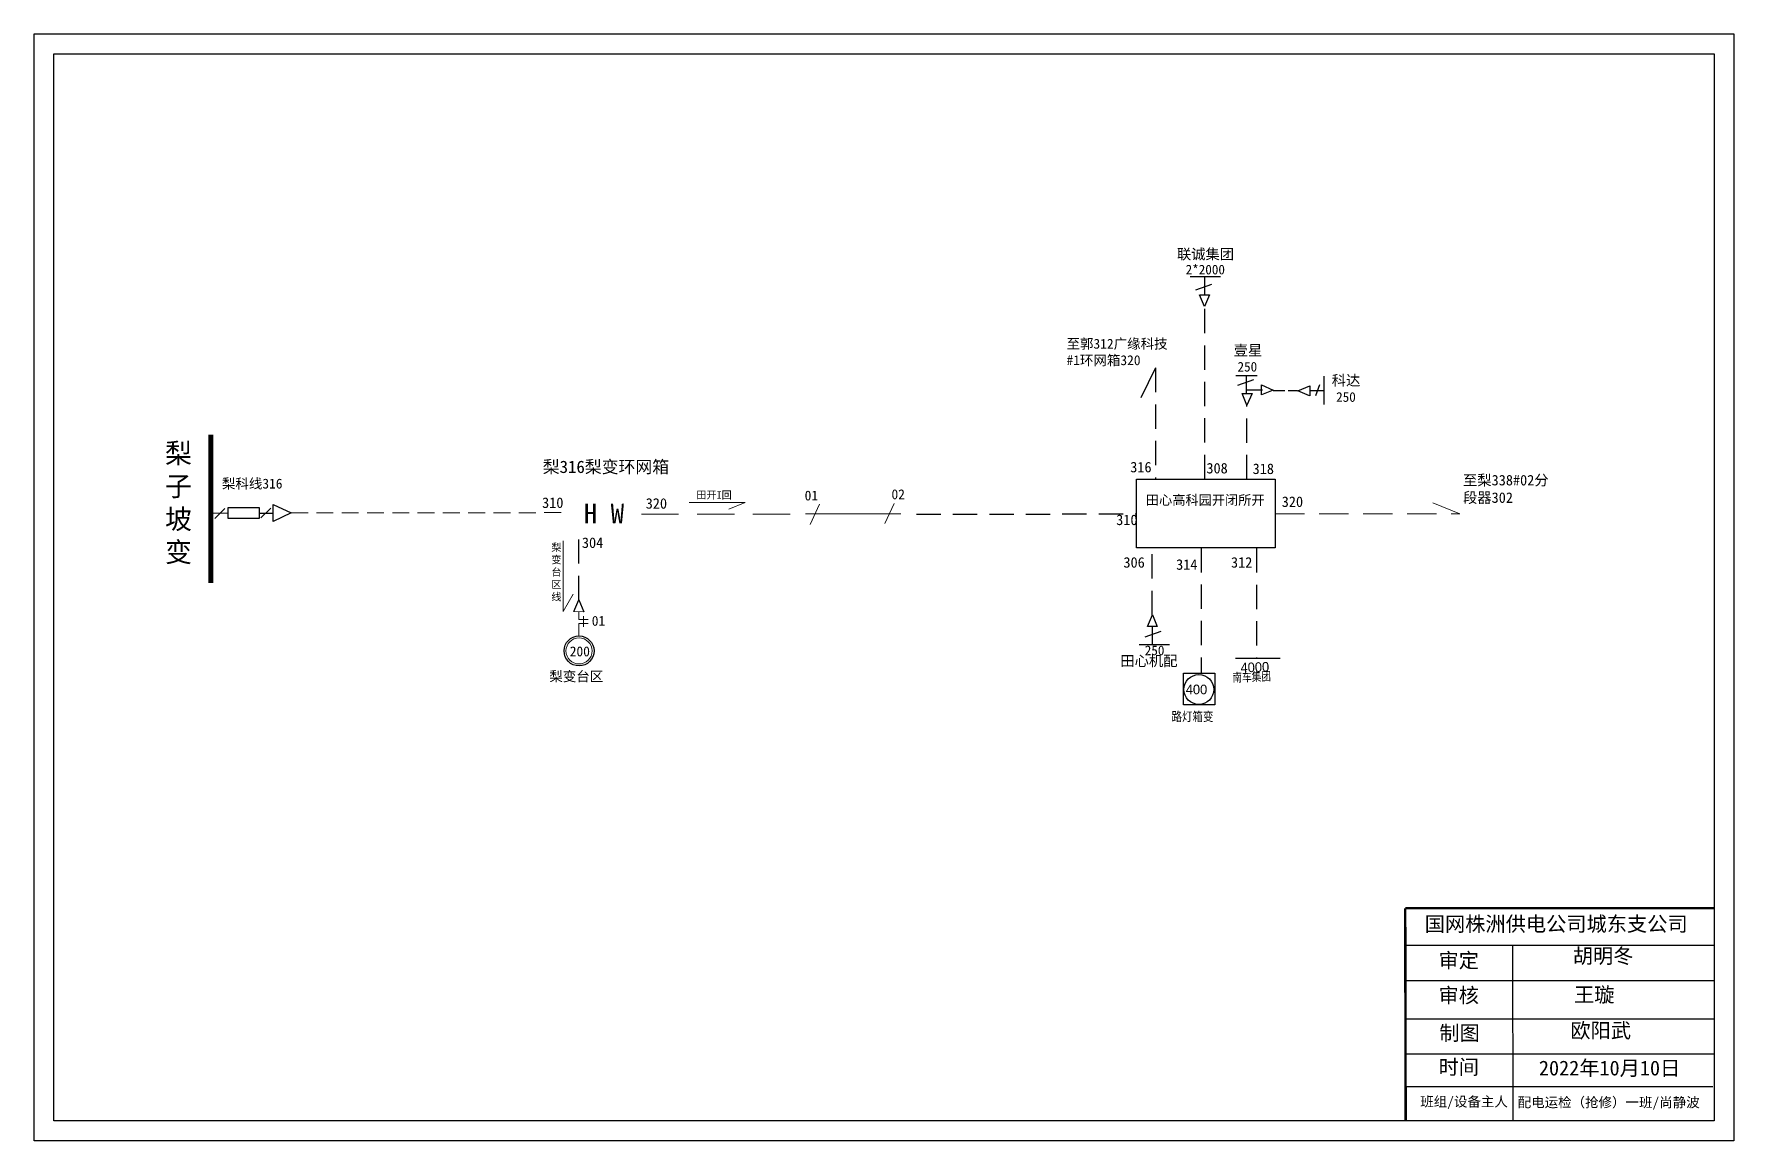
# Model space of a CAD drawing. Extents: x 0 to 344, y 0 to 224.
import ezdxf

# ---------------------------------------------------------------- set-up
doc = ezdxf.new("R2010")
doc.units = 0
doc.header["$LTSCALE"] = 0.774411
doc.linetypes.add('ACAD_ISO02W100', pattern=[15, 12, -3])
doc.linetypes.add('DASHED2', pattern=[9.525, 6.35, -3.175])
doc.layers.get('0').update_dxf_attribs({"linetype": 'CONTINUOUS'})
doc.styles.add('hztxt_txtstyle_0.00_0_0', font='', dxfattribs={"bigfont": 'hztxt.shx'})
doc.styles.add('SimSun_txtstyle_2.00_0_0', font='', dxfattribs={"height": 2})
doc.styles.add('SimSun_txtstyle_2.12_0_0', font='', dxfattribs={"height": 2.117839})
doc.styles.add('SimSun_txtstyle_200.00_0_0200', font='', dxfattribs={"height": 200})
doc.styles.add('SimSun_txtstyle_3.00_0_0', font='', dxfattribs={"height": 3})
doc.styles.add('SimSun_txtstyle_300.00_0_0300', font='simsun.ttc', dxfattribs={"height": 300})
doc.styles.get("Standard").update_dxf_attribs({"font": '', "height": 2.5})
doc.styles.add('字体', font='', dxfattribs={"height": 2.5})
doc.styles.add('宋体_txtstyle_1.50_0_0', font='SIMSUN.TTC', dxfattribs={"height": 1.5})
doc.styles.add('宋体_txtstyle_150.00_0_0150', font='SIMSUN.TTC', dxfattribs={"height": 150})
doc.styles.add('宋体_txtstyle_2.00_0_0', font='SIMSUN.TTC', dxfattribs={"height": 2})
doc.styles.add('宋体_txtstyle_2.50_0_0', font='SIMSUN.TTC', dxfattribs={"height": 2.5})
doc.styles.add('宋体_txtstyle_200.00_0_0200', font='SIMSUN.TTC', dxfattribs={"height": 200})
doc.styles.add('宋体_txtstyle_4.00_0_0', font='SIMSUN.TTC', dxfattribs={"height": 4})
doc.styles.add('楷体_GB2312_txtstyle_2.31_0_0', font='simkai_0.ttf', dxfattribs={"height": 2.31})
doc.styles.get('hztxt_txtstyle_0.00_0_0').set_extended_font_data('hztxt')
doc.styles.get('SimSun_txtstyle_2.00_0_0').set_extended_font_data('SimSun')
doc.styles.get('SimSun_txtstyle_2.12_0_0').set_extended_font_data('SimSun')
doc.styles.get('SimSun_txtstyle_200.00_0_0200').set_extended_font_data('SimSun')
doc.styles.get('SimSun_txtstyle_3.00_0_0').set_extended_font_data('SimSun')
doc.styles.get('Standard').set_extended_font_data('SimSun')
doc.styles.get('字体').set_extended_font_data('SimSun')

msp = doc.modelspace()

# ---------------------------------------------------------------- linework, layer by layer
at = {"linetype": 'Continuous'}
for p, q in [((-0.1, 224.19), (343.87, 224.19)), ((-0.1, 0.22), (-0.1, 224.19)), ((343.87, 224.19), (343.87, 0.22)), ((3.94, 220.14), (339.83, 220.14)), ((3.94, 4.27), (3.94, 220.14)), ((339.83, 220.14), (339.83, 4.27)), ((226.79, 156.62), (223.85, 150.57)), ((258.02, 152.99), (258.02, 151)), ((38.51, 128.17), (36.52, 126.19)), ((47.8, 128.26), (45.82, 126.29)), ((48.29, 125.56), (48.29, 129.01)), ((48.29, 129.01), (51.93, 127.28)), ((51.93, 127.28), (48.29, 125.56)), ((277.39, 39.81), (339.76, 39.81)), ((299.04, 39.8), (299.15, 4.27)), ((277.39, 32.71), (339.76, 32.71)), ((277.39, 24.96), (339.76, 24.96)), ((277.39, 17.86), (339.76, 17.86)), ((277.23, 11.23), (339.59, 11.23)), ((339.83, 4.27), (3.94, 4.27)), ((343.87, 0.22), (-0.1, 0.22))]:
    msp.add_line(p, q, dxfattribs=at)
at = {"color": 7, "linetype": 'Continuous'}
for p, q in [((239.96, 175.05), (233.82, 175.05)), ((238.18, 173.53), (234.94, 172.39)), ((236.78, 171.39), (236.78, 174.92)), ((236.73, 169.07), (235.75, 171.44)), ((235.76, 171.42), (237.76, 171.42)), ((237.76, 171.42), (236.73, 169.07)), ((247.38, 155.02), (243.07, 155.02)), ((245.25, 151.44), (245.25, 154.97)), ((260.98, 149.2), (260.98, 154.96)), ((246.65, 154.23), (243.41, 153.09)), ((245.32, 149.12), (244.34, 151.48)), ((244.36, 151.47), (246.35, 151.47)), ((245.3, 152.22), (248.44, 152.22)), ((246.35, 151.47), (245.32, 149.12)), ((250.63, 152.16), (248.26, 151.18)), ((248.28, 151.2), (248.28, 153.19)), ((248.28, 153.19), (250.63, 152.16)), ((250.66, 152.09), (253.01, 152.09)), ((253.66, 152.09), (255.49, 152.09)), ((255.65, 152.01), (258.02, 152.99)), ((258, 150.98), (255.65, 152.01)), ((258.11, 152.09), (259.54, 152.09)), ((259.28, 151.04), (260.07, 153.26)), ((259.54, 152.09), (260.85, 152.09)), ((109.14, 107.33), (110.17, 109.68)), ((110.17, 109.68), (111.15, 107.31)), ((225.18, 104.31), (226.2, 106.66)), ((226.2, 106.66), (227.18, 104.29)), ((224.75, 102.2), (227.99, 103.34)), ((227.17, 104.31), (225.18, 104.31)), ((226.15, 104.34), (226.15, 100.81)), ((223.54, 100.68), (229.68, 100.68)), ((252.02, 97.81), (242.98, 97.81))]:
    msp.add_line(p, q, dxfattribs=at)
at = {"linetype": 'DASHED2'}
for p, q in [((236.78, 134.14), (236.78, 168.71)), ((226.79, 156.62), (226.79, 134.09)), ((245.3, 134.1), (245.3, 149.19)), ((178.46, 127.06), (222.86, 127.08))]:
    msp.add_line(p, q, dxfattribs=at)
at = {"color": 7, "linetype": 'DASHED2', "lineweight": 0, "ltscale": 0.694048}
msp.add_line((51.93, 127.28), (107.42, 127.35), dxfattribs=at)
at = {"color": 7, "linetype": 'Continuous', "lineweight": 0, "ltscale": 0.844529}
for p, q in [((132.47, 129.38), (143.8, 129.38)), ((143.8, 129.38), (140.5, 128.02)), ((158.82, 129.04), (156.96, 124.98)), ((173.94, 129.21), (172.08, 125.15))]:
    msp.add_line(p, q, dxfattribs=at)
at = {"color": 7, "linetype": 'DASHED2', "lineweight": 0, "ltscale": 1.206745}
for p, q in [((288.43, 127.14), (280.95, 130.16)), ((251.03, 127.14), (288.43, 127.14))]:
    msp.add_line(p, q, dxfattribs=at)
at = {"linetype": 'ACAD_ISO02W100'}
msp.add_line((39.13, 127.2), (36.04, 127.21), dxfattribs=at)
at = {"color": 0, "linetype": 'Continuous'}
msp.add_line((45.48, 127.24), (48.36, 127.24), dxfattribs=at)
at = {"color": 7, "linetype": 'DASHED2', "lineweight": 0, "ltscale": 1.530438}
msp.add_line((122.79, 127.01), (153.01, 127.01), dxfattribs=at)
at = {"color": 7, "linetype": 'Continuous', "lineweight": 0, "ltscale": 0.937898}
msp.add_line((156.02, 127.1), (175.29, 127.1), dxfattribs=at)
at = {"color": 7, "linetype": 'Continuous', "lineweight": 0, "ltscale": 1.01293}
for p, q in [((106.98, 121.66), (106.98, 107.37)), ((106.98, 107.37), (109.01, 110.82))]:
    msp.add_line(p, q, dxfattribs=at)
at = {"color": 7, "linetype": 'DASHED2'}
for p, q in [((110.12, 109.65), (110.12, 123.26)), ((226.15, 106.63), (226.15, 120.24)), ((236.05, 120.18), (236.05, 94.98)), ((247.27, 120.14), (247.27, 97.88))]:
    msp.add_line(p, q, dxfattribs=at)
at = {"color": 7, "linetype": 'Continuous', "lineweight": 0, "ltscale": 0.472357}
for p, q in [((109.14, 107.33), (111.15, 107.31)), ((110.15, 107.32), (110.15, 105.74)), ((110.15, 105.74), (112.02, 105.74)), ((110.15, 104.89), (112.02, 104.89))]:
    msp.add_line(p, q, dxfattribs=at)
at = {"color": 7, "linetype": 'Continuous', "lineweight": 0, "ltscale": 0.13499}
msp.add_line((110.15, 104.89), (110.15, 102.39), dxfattribs=at)
at = {"color": 7, "linetype": 'Continuous', "lineweight": 0, "ltscale": 0.080994}
msp.add_line((111.07, 106.4), (111.07, 104.26), dxfattribs=at)
at = {"linetype": 'Continuous'}
for points, const_width in [([(35.68, 113.13), (35.68, 143.14)], 1), ([(277.35, 47.32), (277.44, 4.27)], 0.5), ([(277.39, 47.32), (339.76, 47.32)], 0.5)]:
    msp.add_lwpolyline(points, dxfattribs=dict(at, const_width=const_width))
for points in [[(222.98, 134.09), (251.03, 134.09), (251.03, 120.2), (222.98, 120.2)], [(39.18, 128.41), (45.44, 128.41), (45.44, 126.19), (39.18, 126.19)], [(238.83, 94.9), (238.83, 88.44), (232.47, 88.44), (232.47, 94.9)]]:
    msp.add_lwpolyline(points, close=True, dxfattribs=at)
for centre in [(110.18, 99.37), (235.59, 91.57)]:
    msp.add_circle(centre, 3.03, dxfattribs=at)
at = {"color": 7, "linetype": 'Continuous', "lineweight": 0, "ltscale": 0.236296}
msp.add_circle((110.18, 99.37), 2.64, dxfattribs=at)

# ---------------------------------------------------------------- texts
at = {"attachment_point": 1}
for s, insert, char_height, width, style in [('联诚集团', (231.16, 180.71), 2.118, 24.2637, '字体'), ('壹星', (242.64, 161.25), 2.118, 24.2637, '字体'), ('科达', (262.48, 155.16), 2.118, 24.2637, '字体'), ('田心机配', (219.71, 98.41), 2.118, 24.2637, '字体'), ('400', (232.94, 92.55), 1.948, 11.0107, 'hztxt_txtstyle_0.00_0_0'), ('路灯箱变', (230.07, 87.09), 2.118, 24.2637, 'hztxt_txtstyle_0.00_0_0')]:
    msp.add_mtext(s, dxfattribs=dict(at, insert=insert, char_height=char_height, width=width, style=style))
at = {"char_height": 1.948, "width": 11.0107, "attachment_point": 1}
for s, insert in [('2*2000', (232.92, 177.5)), ('250', (243.42, 157.84)), ('250', (263.37, 151.72)), ('250', (224.65, 100.46))]:
    msp.add_mtext(s, dxfattribs=dict(at, insert=insert))
at = {"color": 1, "linetype": 'DASHED2', "lineweight": 0, "ltscale": 1.206745, "true_color": 0xff0000, "insert": (208.81, 162.52), "char_height": 2, "attachment_point": 1, "style": 'SimSun_txtstyle_200.00_0_0200'}
msp.add_mtext('至郭312广缘科技^M^J#1环网箱320', dxfattribs=at)
at = {"color": 7, "linetype": 'Continuous', "lineweight": 0, "ltscale": 2.622902, "insert": (26.4, 141.37), "char_height": 4, "attachment_point": 1, "style": '宋体_txtstyle_4.00_0_0'}
msp.add_mtext('梨^M^J子^M^J坡^M^J变', dxfattribs=at)
at = {"color": 7, "linetype": 'Continuous', "lineweight": 0, "ltscale": 1.688217, "insert": (102.84, 137.87), "char_height": 2.5, "attachment_point": 1, "style": '宋体_txtstyle_2.50_0_0'}
msp.add_mtext('梨316梨变环网箱', dxfattribs=at)
at = {"linetype": 'Continuous', "char_height": 2.118, "width": 4.7909, "attachment_point": 1}
for s, insert in [('316', (221.71, 137.62)), ('308', (237.12, 137.4)), ('318', (246.47, 137.28)), ('310', (102.7, 130.42)), ('320', (252.36, 130.62)), ('310', (218.87, 126.95)), ('306', (220.33, 118.34)), ('314', (230.99, 117.91)), ('312', (242.09, 118.34))]:
    msp.add_mtext(s, dxfattribs=dict(at, insert=insert))
at = {"color": 7, "linetype": 'Continuous', "lineweight": 0, "ltscale": 1.457168, "insert": (37.92, 134.23), "char_height": 2, "attachment_point": 1, "style": '宋体_txtstyle_2.00_0_0'}
msp.add_mtext('梨科线316', dxfattribs=at)
at = {"color": 1, "true_color": 0xff0000, "insert": (289.05, 134.98), "char_height": 2.1178, "width": 17.3418, "attachment_point": 1, "style": 'SimSun_txtstyle_2.12_0_0'}
msp.add_mtext('至梨338#02分段器302', dxfattribs=at)
at = {"color": 2, "linetype": 'Continuous', "lineweight": 0, "ltscale": 0.844529, "true_color": 0xffff00, "insert": (133.91, 131.67), "char_height": 1.5, "attachment_point": 1, "style": '宋体_txtstyle_1.50_0_0'}
msp.add_mtext('田开I回', dxfattribs=at)
at = {"color": 7, "linetype": 'Continuous', "lineweight": 0, "ltscale": 0.844529, "char_height": 2, "attachment_point": 1}
for s, insert, style in [('01', (155.83, 131.81), '宋体_txtstyle_200.00_0_0200'), ('02', (173.4, 132.06), '宋体_txtstyle_2.00_0_0')]:
    msp.add_mtext(s, dxfattribs=dict(at, insert=insert, style=style))
at = {"color": 7, "insert": (224.87, 130.88), "char_height": 1.9569, "width": 44.4466, "attachment_point": 1, "style": '楷体_GB2312_txtstyle_2.31_0_0'}
msp.add_mtext('{\\fSimSun|b0|i0|c134|p2;田心高科园开闭所开}', dxfattribs=at)
at = {"color": 7, "linetype": 'Continuous', "lineweight": 0, "ltscale": 1.652873, "insert": (111.14, 129.18), "char_height": 4, "attachment_point": 1, "style": '宋体_txtstyle_4.00_0_0'}
msp.add_mtext('H W', dxfattribs=at)
at = {"linetype": 'Continuous', "attachment_point": 1}
for s, insert, char_height, width, style in [('320', (123.67, 130.27), 2.118, 4.7909, 'SimSun_txtstyle_2.12_0_0'), ('304', (110.76, 122.32), 2.118, 4.7909, 'SimSun_txtstyle_2.12_0_0'), ('国网株洲供电公司城东支公司', (281.3, 45.64), 3, 82.0179, 'SimSun_txtstyle_3.00_0_0'), ('审定', (284.09, 38.25), 3, 23.4615, '字体'), ('胡明冬', (311.25, 39.17), 3, 23.4615, 'SimSun_txtstyle_3.00_0_0'), ('审核', (284.09, 31.19), 3, 23.4615, '字体'), ('王璇', (311.51, 31.32), 3, 33.0539, '字体'), ('欧阳武', (310.77, 24.08), 3, 23.4615, 'SimSun_txtstyle_3.00_0_0'), ('制图', (284.25, 23.57), 3, 23.4615, '字体'), ('时间', (284.09, 16.69), 3, 23.4615, '字体')]:
    msp.add_mtext(s, dxfattribs=dict(at, insert=insert, char_height=char_height, width=width, style=style))
at = {"color": 2, "linetype": 'Continuous', "lineweight": 0, "ltscale": 1.01293, "true_color": 0xffff00, "insert": (104.58, 121.06), "char_height": 1.5, "attachment_point": 1, "style": '宋体_txtstyle_150.00_0_0150'}
msp.add_mtext('梨^M^J变^M^J台^M^J区^M^J线', dxfattribs=at)
at = {"color": 7, "linetype": 'Continuous', "lineweight": 0, "ltscale": 1.01293, "insert": (112.75, 106.46), "char_height": 2, "attachment_point": 1, "style": '宋体_txtstyle_200.00_0_0200'}
msp.add_mtext('01', dxfattribs=at)
at = {"color": 7, "linetype": 'Continuous', "lineweight": 0, "ltscale": 0.236296, "char_height": 2, "attachment_point": 1}
for s, insert, style in [('200', (108.3, 100.28), 'SimSun_txtstyle_200.00_0_0200'), ('梨变台区', (104.18, 95.23), '宋体_txtstyle_2.00_0_0')]:
    msp.add_mtext(s, dxfattribs=dict(at, insert=insert, style=style))
at = {"char_height": 1.948, "width": 11.0107, "attachment_point": 1, "rotation": 2.0469, "style": 'hztxt_txtstyle_0.00_0_0'}
for s, insert in [('4000', (243.99, 96.95)), ('南车集团', (242.36, 94.87))]:
    msp.add_mtext(s, dxfattribs=dict(at, insert=insert))
at = {"color": 7, "linetype": 'DASHED2', "lineweight": 0, "ltscale": 1.862261, "insert": (304.4, 16.48), "char_height": 3, "attachment_point": 1, "style": 'SimSun_txtstyle_300.00_0_0300'}
msp.add_mtext('2022年10月10日', dxfattribs=at)
at = {"color": 7, "linetype": 'DASHED2', "lineweight": 0, "ltscale": 1.596589, "char_height": 2, "attachment_point": 1}
for s, insert, style in [('班组/设备主人', (280.39, 9.19), 'SimSun_txtstyle_2.00_0_0'), ('配电运检（抢修）一班/尚静波', (300.1, 9.05), 'SimSun_txtstyle_200.00_0_0200')]:
    msp.add_mtext(s, dxfattribs=dict(at, insert=insert, style=style))

doc.saveas('drawing.dxf')
